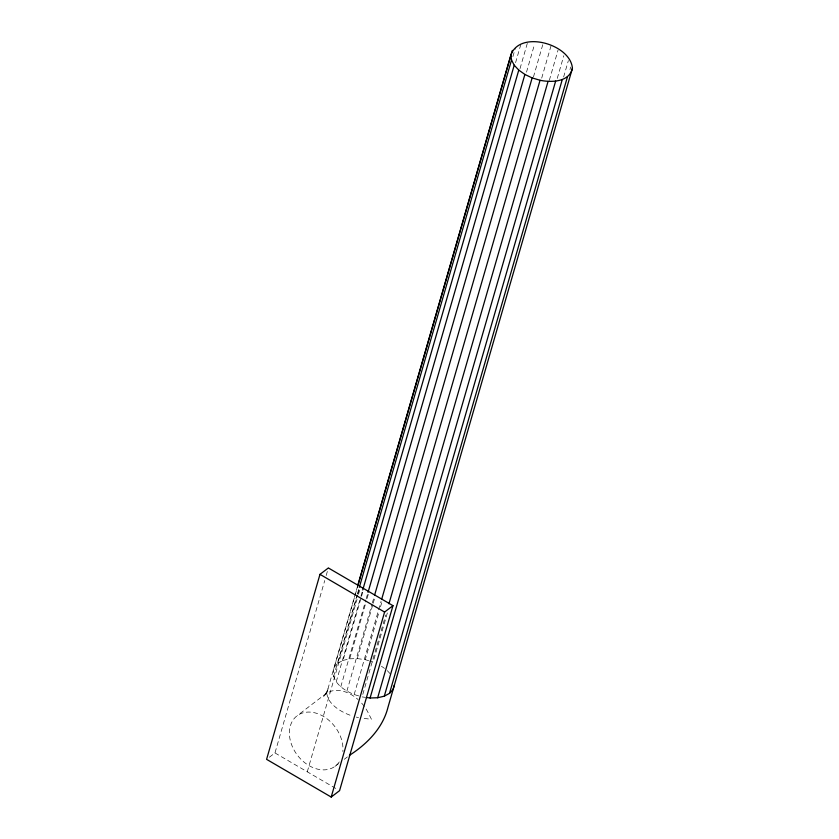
<?xml version="1.0" encoding="UTF-8"?>
<svg xmlns="http://www.w3.org/2000/svg" width="839" height="839" viewBox="0 0 839 839"><rect width="100%" height="100%" fill="white"/><g stroke="black" fill="none" stroke-linecap="round" stroke-linejoin="round"><path stroke-width="0.63" stroke-dasharray="4.2 3.15" d="M269.382 757.208L274.972 752.95L324.735 580.546M326.182 575.512L328.364 567.961M357.603 586.042L326.906 692.395L328.259 688.19L326.717 691.997L323.487 696.601L326.686 693.108L331.478 691.084A31.567 22.275 50.1 0 1 358.001 699.485M358.683 695.888C346.476 692.72 328.647 681.845 334.373 667.026L357.613 586.482M333.544 676.664L357.152 594.861M357.519 593.603L358.966 588.569M334.373 667.026L337.823 663.198L357.435 595.25M357.802 593.991L359.26 588.957M512.902 56.643L515.44 47.833M307.273 771.807L357.036 599.382M358.494 594.358L360.665 586.818M336.229 681.813L360.571 597.504M360.938 596.246L362.752 589.953M337.823 663.198L343.046 660.408L361.2 597.483M361.567 596.225L363.381 589.932M515.576 62.652L520.662 45.033M340.791 686.732L365.856 599.895M366.224 598.637L367.671 593.603M343.046 660.408L349.664 658.835L365.647 603.461M367.104 598.427L368.552 593.393M520.023 68.63L527.647 42.202M346.906 691.074L371.971 604.237M372.338 602.979L374.152 596.686M349.664 658.835L357.246 658.584L372.862 604.468M373.229 603.21L375.043 596.917M526.504 72.154L534.495 44.467M354.173 694.535L381.053 601.416M357.246 658.584L365.259 659.674L379.06 611.851M380.518 606.817L381.965 601.783M533.436 77.02L543.242 43.041M362.805 694.388L385.688 615.102M387.335 612.952L373.166 662.034L369.779 661.027M541.7 78.121L551.15 45.4M549.325 80.334L558.04 50.13M557.264 78.384L563.798 55.731M563.63 76.999L568.36 60.639M569.954 69.574L570.677 67.057M326.633 693.171L327.64 697.104A31.567 16.843 17.9 0 0 352.841 716.139M326.686 693.108L297.352 715.573M334.992 766.364L339.113 763.228M344.263 759.295L347.356 756.935M364.189 718.436L370.272 719.17M362.081 696.905L365.51 697.366M365.259 659.674L368.646 660.681M274.972 752.95L337.351 789.352M381.441 666.229L384.503 668.4M387.303 670.665L390.345 673.937M371.446 719.243L368.027 712.416A31.567 22.275 50.1 0 0 360.539 701.928M339.292 761.927A31.609 23.565 52.7 0 1 295.034 751.744A31.609 23.565 52.7 0 1 308.658 712.059A31.609 23.565 52.7 0 1 342.857 751.534M358.526 717.597A31.567 16.843 17.9 0 1 356.25 717.093"/><path stroke-width="1.26" d="M319.984 574.348L266.592 759.337L331.195 797.05L339.575 790.653L392.977 605.664L328.364 567.961L319.984 574.348L384.598 612.061L392.977 605.664M357.97 584.783L510.888 54.986C519.96 29.554 570.698 44.184 572.408 68.326L387.964 707.35C382.804 728.137 366.958 744.109 349.412 755.362M357.98 585.223L512.346 50.392M359.333 587.31L511.528 60.03L510.888 54.986M362.752 589.953L514.213 65.19L511.528 60.03M368.038 592.344L518.775 70.098L514.213 65.19M374.519 595.428L524.889 74.44L518.775 70.098M381.776 598.899L532.146 77.912L524.889 74.44M331.195 797.05L384.598 612.061M388.96 603.776L540.054 80.271C551.317 82.621 569.314 82.212 572.408 68.326M366.653 697.524L370.093 697.996L548.077 81.362M370.093 697.996L377.665 697.744L555.649 81.11M377.665 697.744L384.293 696.171L562.277 79.537M384.293 696.171L389.506 693.371L567.489 76.737M394.424 684.96L392.967 689.553L389.506 693.371M532.146 77.912L540.054 80.271"/></g></svg>
